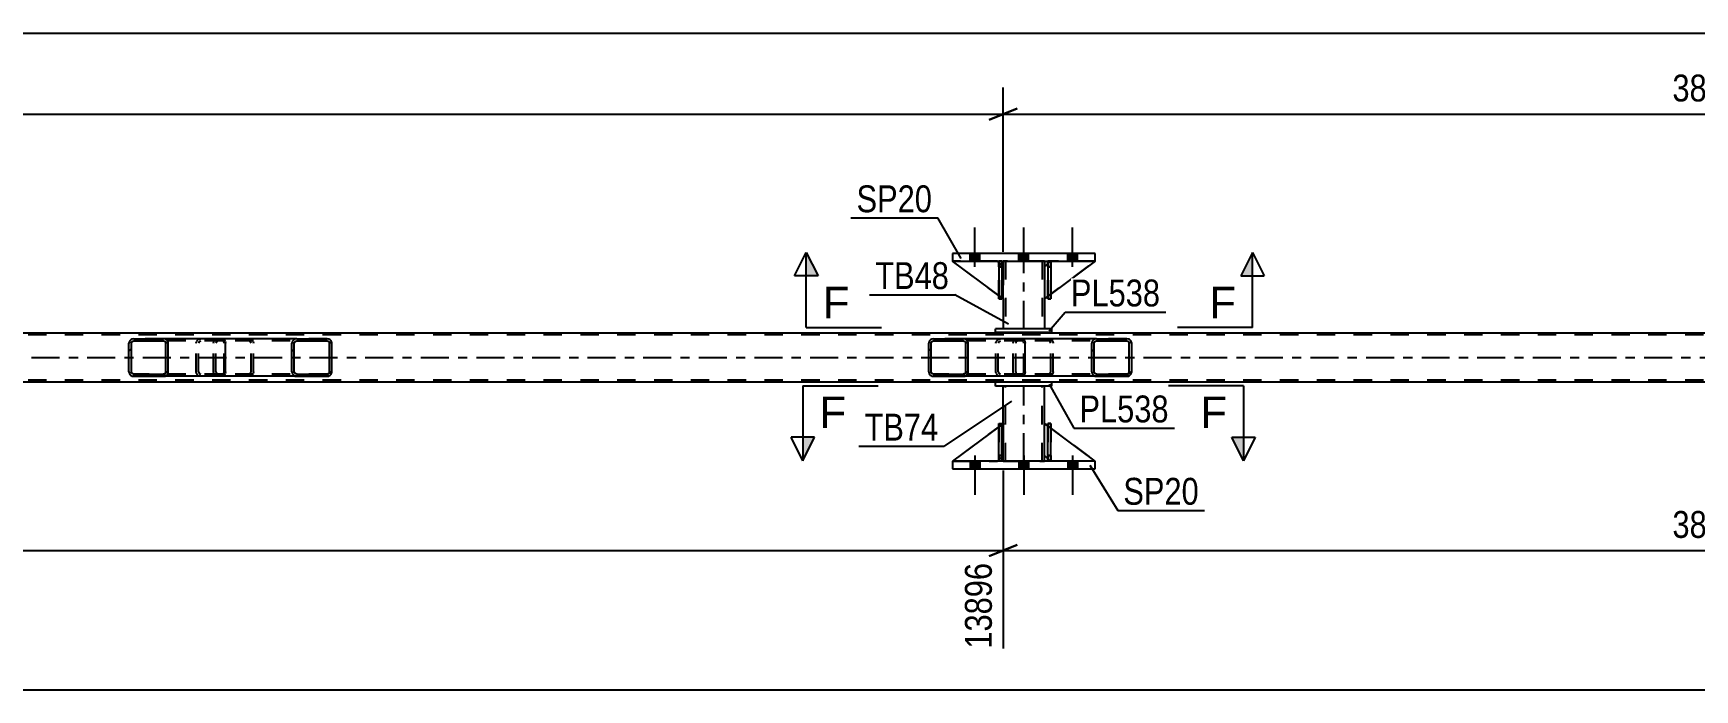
# Model space of a CAD drawing. Header units: millimetres. Extents: x -116 to 725, y -402 to 192.
# Drawn here: x 365.9 to 542.7, y -245.6 to -175.7 of the extents above; entities that cross this region are included whole.
import ezdxf

# ---------------------------------------------------------------- set-up
doc = ezdxf.new("R2010")
doc.units = ezdxf.units.MM
doc.linetypes.add('DXK_LINE_DOT2', pattern=[3.9198, 1.9599, -1.9599])
doc.linetypes.add('DXK_LINE_DOT3', pattern=[5.9187, 2.979, -0.9799, 0.9799, -0.9799])
doc.styles.add('Arial', font='ARIAL.TTF', dxfattribs={"height": 0.2})
doc.styles.add('Arial Narrow', font='ARIALN.TTF', dxfattribs={"height": 0.2})

# ---------------------------------------------------------------- blocks, each defined once
blk = doc.blocks.new('Part-203720616-3958 - 3880')
at = {"linetype": 'Continuous'}
h = blk.add_hatch(dxfattribs=at)
h.set_pattern_fill('', scale=0.7, style=0, pattern_type=0)
h.set_pattern_definition([(45, (482.7502, -208.489), (-1.57154, 1.57154), [])])
h.paths.add_polyline_path([(482.79, -208.67), (482.75, -208.49), (482.64, -208.33), (482.47, -208.23), (482.28, -208.19), (479.04, -208.19), (478.85, -208.23), (478.68, -208.33), (478.57, -208.49), (478.53, -208.67), (478.53, -211.71), (478.57, -211.9), (478.68, -212.05), (478.85, -212.16), (479.04, -212.19), (482.28, -212.19), (482.47, -212.16), (482.64, -212.05), (482.75, -211.9), (482.79, -211.71)])
h.paths.add_polyline_path([(482.51, -211.8), (482.46, -211.88), (482.38, -211.93), (482.28, -211.95), (479.04, -211.95), (478.95, -211.93), (478.86, -211.88), (478.81, -211.8), (478.79, -211.71), (478.79, -208.67), (478.81, -208.58), (478.86, -208.5), (478.95, -208.45), (479.04, -208.43), (482.28, -208.43), (482.38, -208.45), (482.46, -208.5), (482.51, -208.58), (482.53, -208.67), (482.53, -211.71)])
at = {"color": 7, "linetype": 'DXK_LINE_DOT2'}
for p, q in [((470.18, -208.67), (470.22, -208.49)), ((470.18, -211.71), (470.18, -208.67)), ((470.46, -208.58), (470.44, -208.67)), ((470.44, -211.71), (470.44, -208.67)), ((470.51, -208.5), (470.46, -208.58)), ((470.5, -208.23), (470.69, -208.19)), ((470.6, -208.45), (470.51, -208.5)), ((470.69, -208.43), (470.6, -208.45)), ((471.18, -208.19), (470.69, -208.19)), ((482.28, -208.43), (470.69, -208.43)), ((473.93, -208.19), (474.12, -208.23)), ((474.03, -208.45), (473.93, -208.43)), ((474.11, -208.5), (474.03, -208.45)), ((474.16, -208.58), (474.11, -208.5)), ((474.18, -208.67), (474.16, -208.58)), ((474.18, -211.71), (474.18, -208.67)), ((474.4, -208.49), (474.44, -208.67)), ((474.44, -211.71), (474.44, -208.67)), ((482.28, -208.19), (479.04, -208.19)), ((470.22, -211.9), (470.18, -211.71)), ((470.44, -211.71), (470.46, -211.8)), ((470.46, -211.8), (470.51, -211.88)), ((470.69, -212.19), (470.5, -212.16)), ((470.51, -211.88), (470.6, -211.93)), ((470.6, -211.93), (470.69, -211.95)), ((482.28, -211.95), (470.69, -211.95)), ((471.18, -212.19), (470.69, -212.19)), ((473.93, -211.95), (474.03, -211.93)), ((474.12, -212.16), (473.93, -212.19)), ((474.03, -211.93), (474.11, -211.88)), ((474.11, -211.88), (474.16, -211.8)), ((474.16, -211.8), (474.18, -211.71)), ((474.44, -211.71), (474.4, -211.9)), ((482.28, -212.19), (479.04, -212.19))]:
    blk.add_line(p, q, dxfattribs=at)
at = {"color": 2, "linetype": 'Continuous'}
for p, q in [((479.04, -208.19), (471.18, -208.19)), ((478.57, -208.49), (478.53, -208.67)), ((478.53, -211.71), (478.53, -208.67)), ((478.79, -208.67), (478.81, -208.58)), ((478.79, -211.71), (478.79, -208.67)), ((478.81, -208.58), (478.86, -208.5)), ((479.04, -208.19), (478.85, -208.23)), ((478.86, -208.5), (478.95, -208.45)), ((478.95, -208.45), (479.04, -208.43)), ((479.04, -208.19), (482.28, -208.19)), ((479.04, -208.43), (482.28, -208.43)), ((482.47, -208.23), (482.28, -208.19)), ((482.28, -208.43), (482.38, -208.45)), ((482.38, -208.45), (482.46, -208.5)), ((482.46, -208.5), (482.51, -208.58)), ((482.51, -208.58), (482.53, -208.67)), ((482.53, -211.71), (482.53, -208.67)), ((482.79, -208.67), (482.75, -208.49)), ((482.79, -211.71), (482.79, -208.67)), ((479.04, -212.19), (471.18, -212.19)), ((478.53, -211.71), (478.57, -211.9)), ((478.81, -211.8), (478.79, -211.71)), ((478.86, -211.88), (478.81, -211.8)), ((478.85, -212.16), (479.04, -212.19)), ((478.95, -211.93), (478.86, -211.88)), ((479.04, -211.95), (478.95, -211.93)), ((479.04, -211.95), (482.28, -211.95)), ((479.04, -212.19), (482.28, -212.19)), ((482.38, -211.93), (482.28, -211.95)), ((482.28, -212.19), (482.47, -212.16)), ((482.46, -211.88), (482.38, -211.93)), ((482.51, -211.8), (482.46, -211.88)), ((482.53, -211.71), (482.51, -211.8)), ((482.75, -211.9), (482.79, -211.71))]:
    blk.add_line(p, q, dxfattribs=at)
at = {"color": 7, "linetype": 'DXK_LINE_DOT2'}
for centre, start, end in [((470.67, -208.69), 110.7583, 155.68), ((473.95, -208.69), 24.32, 69.2417), ((470.67, -211.69), 204.32, 249.2417), ((473.95, -211.69), 290.7583, 335.68)]:
    blk.add_arc(centre, 0.496, start, end, dxfattribs=at)
at = {"color": 2, "linetype": 'Continuous'}
for centre, start, end in [((479.02, -208.69), 110.7583, 155.68), ((482.3, -208.69), 24.32, 69.2417), ((479.02, -211.69), 204.32, 249.2417), ((482.3, -211.69), 290.7583, 335.68)]:
    blk.add_arc(centre, 0.496, start, end, dxfattribs=at)
blk = doc.blocks.new('Part-203720616-3986 - 3880')
at = {"linetype": 'Continuous'}
h = blk.add_hatch(dxfattribs=at)
h.set_pattern_fill('', scale=0.7, style=0, pattern_type=0)
h.set_pattern_definition([(45, (397.616, -208.489), (-1.57154, 1.57154), [])])
h.paths.add_polyline_path([(397.65, -208.67), (397.62, -208.49), (397.51, -208.33), (397.34, -208.23), (397.14, -208.19), (393.91, -208.19), (393.71, -208.23), (393.55, -208.33), (393.44, -208.49), (393.4, -208.67), (393.4, -211.71), (393.44, -211.9), (393.55, -212.05), (393.71, -212.16), (393.91, -212.19), (397.14, -212.19), (397.34, -212.16), (397.51, -212.05), (397.62, -211.9), (397.65, -211.71)])
h.paths.add_polyline_path([(397.38, -211.8), (397.32, -211.88), (397.24, -211.93), (397.14, -211.95), (393.91, -211.95), (393.81, -211.93), (393.73, -211.88), (393.67, -211.8), (393.65, -211.71), (393.65, -208.67), (393.67, -208.58), (393.73, -208.5), (393.81, -208.45), (393.91, -208.43), (397.14, -208.43), (397.24, -208.45), (397.32, -208.5), (397.38, -208.58), (397.4, -208.67), (397.4, -211.71)])
at = {"color": 7, "linetype": 'DXK_LINE_DOT2'}
for p, q in [((385.05, -208.67), (385.09, -208.49)), ((385.05, -211.71), (385.05, -208.67)), ((385.32, -208.58), (385.3, -208.67)), ((385.3, -211.71), (385.3, -208.67)), ((385.38, -208.5), (385.32, -208.58)), ((385.36, -208.23), (385.56, -208.19)), ((385.46, -208.45), (385.38, -208.5)), ((385.56, -208.43), (385.46, -208.45)), ((386.04, -208.19), (385.56, -208.19)), ((397.14, -208.43), (385.56, -208.43)), ((388.79, -208.19), (388.99, -208.23)), ((388.89, -208.45), (388.79, -208.43)), ((388.98, -208.5), (388.89, -208.45)), ((389.03, -208.58), (388.98, -208.5)), ((389.05, -208.67), (389.03, -208.58)), ((389.05, -211.71), (389.05, -208.67)), ((389.27, -208.49), (389.31, -208.67)), ((389.31, -211.71), (389.31, -208.67)), ((397.14, -208.19), (393.91, -208.19)), ((385.09, -211.9), (385.05, -211.71)), ((385.3, -211.71), (385.32, -211.8)), ((385.32, -211.8), (385.38, -211.88)), ((385.56, -212.19), (385.36, -212.16)), ((385.38, -211.88), (385.46, -211.93)), ((385.46, -211.93), (385.56, -211.95)), ((397.14, -211.95), (385.56, -211.95)), ((386.04, -212.19), (385.56, -212.19)), ((388.79, -211.95), (388.89, -211.93)), ((388.99, -212.16), (388.79, -212.19)), ((388.89, -211.93), (388.98, -211.88)), ((388.98, -211.88), (389.03, -211.8)), ((389.03, -211.8), (389.05, -211.71)), ((389.31, -211.71), (389.27, -211.9)), ((397.14, -212.19), (393.91, -212.19))]:
    blk.add_line(p, q, dxfattribs=at)
at = {"color": 2, "linetype": 'Continuous'}
for p, q in [((393.91, -208.19), (386.04, -208.19)), ((393.44, -208.49), (393.4, -208.67)), ((393.4, -211.71), (393.4, -208.67)), ((393.65, -208.67), (393.67, -208.58)), ((393.65, -211.71), (393.65, -208.67)), ((393.67, -208.58), (393.73, -208.5)), ((393.91, -208.19), (393.71, -208.23)), ((393.73, -208.5), (393.81, -208.45)), ((393.81, -208.45), (393.91, -208.43)), ((393.91, -208.19), (397.14, -208.19)), ((393.91, -208.43), (397.14, -208.43)), ((397.34, -208.23), (397.14, -208.19)), ((397.14, -208.43), (397.24, -208.45)), ((397.24, -208.45), (397.32, -208.5)), ((397.32, -208.5), (397.38, -208.58)), ((397.38, -208.58), (397.4, -208.67)), ((397.4, -211.71), (397.4, -208.67)), ((397.65, -208.67), (397.62, -208.49)), ((397.65, -211.71), (397.65, -208.67)), ((393.91, -212.19), (386.04, -212.19)), ((393.4, -211.71), (393.44, -211.9)), ((393.67, -211.8), (393.65, -211.71)), ((393.73, -211.88), (393.67, -211.8)), ((393.71, -212.16), (393.91, -212.19)), ((393.81, -211.93), (393.73, -211.88)), ((393.91, -211.95), (393.81, -211.93)), ((393.91, -211.95), (397.14, -211.95)), ((393.91, -212.19), (397.14, -212.19)), ((397.24, -211.93), (397.14, -211.95)), ((397.14, -212.19), (397.34, -212.16)), ((397.32, -211.88), (397.24, -211.93)), ((397.38, -211.8), (397.32, -211.88)), ((397.4, -211.71), (397.38, -211.8)), ((397.62, -211.9), (397.65, -211.71))]:
    blk.add_line(p, q, dxfattribs=at)
at = {"color": 7, "linetype": 'DXK_LINE_DOT2'}
for centre, start, end in [((385.54, -208.69), 110.7583, 155.68), ((388.81, -208.69), 24.32, 69.2417), ((385.54, -211.69), 204.32, 249.2417), ((388.81, -211.69), 290.7583, 335.68)]:
    blk.add_arc(centre, 0.496, start, end, dxfattribs=at)
at = {"color": 2, "linetype": 'Continuous'}
for centre, start, end in [((393.89, -208.69), 110.7583, 155.68), ((397.16, -208.69), 24.32, 69.2417), ((393.89, -211.69), 204.32, 249.2417), ((397.16, -211.69), 290.7583, 335.68)]:
    blk.add_arc(centre, 0.496, start, end, dxfattribs=at)
blk = doc.blocks.new('Part-203720616-3987 - 3880')
at = {"linetype": 'Continuous'}
h = blk.add_hatch(dxfattribs=at)
h.set_pattern_fill('', scale=0.7, style=0, pattern_type=0)
h.set_pattern_definition([(45, (465.3395, -208.489), (-1.57154, 1.57154), [])])
h.paths.add_polyline_path([(465.38, -208.67), (465.34, -208.49), (465.23, -208.33), (465.07, -208.23), (464.87, -208.19), (461.69, -208.19), (461.5, -208.23), (461.34, -208.33), (461.23, -208.49), (461.19, -208.67), (461.19, -211.71), (461.23, -211.9), (461.34, -212.05), (461.5, -212.16), (461.69, -212.19), (464.87, -212.19), (465.07, -212.16), (465.23, -212.05), (465.34, -211.9), (465.38, -211.71)])
h.paths.add_polyline_path([(465.11, -211.8), (465.05, -211.88), (464.97, -211.93), (464.87, -211.95), (461.69, -211.95), (461.59, -211.93), (461.51, -211.88), (461.46, -211.8), (461.44, -211.71), (461.44, -208.67), (461.46, -208.58), (461.51, -208.5), (461.59, -208.45), (461.69, -208.43), (464.87, -208.43), (464.97, -208.45), (465.05, -208.5), (465.11, -208.58), (465.13, -208.67), (465.13, -211.71)])
at = {"color": 2, "linetype": 'Continuous'}
for p, q in [((461.23, -208.49), (461.19, -208.67)), ((461.19, -211.71), (461.19, -208.67)), ((461.44, -208.67), (461.46, -208.58)), ((461.44, -211.71), (461.44, -208.67)), ((461.46, -208.58), (461.51, -208.5)), ((461.69, -208.19), (461.5, -208.23)), ((461.51, -208.5), (461.59, -208.45)), ((461.59, -208.45), (461.69, -208.43)), ((461.69, -208.19), (464.87, -208.19)), ((461.69, -208.43), (464.87, -208.43)), ((471.18, -208.19), (464.87, -208.19)), ((465.07, -208.23), (464.87, -208.19)), ((464.87, -208.43), (464.97, -208.45)), ((464.97, -208.45), (465.05, -208.5)), ((465.05, -208.5), (465.11, -208.58)), ((465.11, -208.58), (465.13, -208.67)), ((465.13, -211.71), (465.13, -208.67)), ((465.38, -208.67), (465.34, -208.49)), ((465.38, -211.71), (465.38, -208.67)), ((471.18, -208.19), (471.28, -208.23)), ((471.28, -208.23), (471.37, -208.33)), ((471.37, -208.33), (471.43, -208.49)), ((471.43, -208.49), (471.45, -208.67)), ((471.45, -211.71), (471.45, -208.67)), ((461.19, -211.71), (461.23, -211.9)), ((461.46, -211.8), (461.44, -211.71)), ((461.51, -211.88), (461.46, -211.8)), ((461.5, -212.16), (461.69, -212.19)), ((461.59, -211.93), (461.51, -211.88)), ((461.69, -211.95), (461.59, -211.93)), ((461.69, -211.95), (464.87, -211.95)), ((461.69, -212.19), (464.87, -212.19)), ((464.97, -211.93), (464.87, -211.95)), ((464.87, -212.19), (465.07, -212.16)), ((471.18, -212.19), (464.87, -212.19)), ((465.05, -211.88), (464.97, -211.93)), ((465.11, -211.8), (465.05, -211.88)), ((465.13, -211.71), (465.11, -211.8)), ((465.34, -211.9), (465.38, -211.71)), ((471.28, -212.16), (471.18, -212.19)), ((471.37, -212.05), (471.28, -212.16)), ((471.43, -211.9), (471.37, -212.05)), ((471.45, -211.71), (471.43, -211.9))]:
    blk.add_line(p, q, dxfattribs=at)
at = {"color": 7, "linetype": 'DXK_LINE_DOT2'}
for p, q in [((464.87, -208.19), (461.69, -208.19)), ((471.18, -208.43), (461.69, -208.43)), ((468.34, -208.67), (468.38, -208.49)), ((468.34, -211.71), (468.34, -208.67)), ((468.61, -208.58), (468.59, -208.67)), ((468.59, -211.71), (468.59, -208.67)), ((468.66, -208.5), (468.61, -208.58)), ((468.65, -208.23), (468.84, -208.19)), ((468.66, -208.5), (468.69, -208.49)), ((468.69, -208.49), (468.74, -208.45)), ((468.74, -208.45), (468.84, -208.43)), ((470.18, -208.43), (470.18, -208.19)), ((471.23, -208.45), (471.18, -208.43)), ((471.27, -208.5), (471.23, -208.45)), ((471.3, -208.58), (471.27, -208.5)), ((471.31, -208.67), (471.3, -208.58)), ((471.31, -211.71), (471.31, -208.67)), ((471.18, -211.95), (461.69, -211.95)), ((464.87, -212.19), (461.69, -212.19)), ((468.38, -211.9), (468.34, -211.71)), ((468.59, -211.71), (468.61, -211.8)), ((468.61, -211.8), (468.66, -211.88)), ((468.84, -212.19), (468.65, -212.16)), ((468.66, -211.88), (468.69, -211.9)), ((468.69, -211.9), (468.74, -211.93)), ((468.74, -211.93), (468.84, -211.95)), ((470.18, -212.19), (470.18, -211.95)), ((471.18, -211.95), (471.23, -211.93)), ((471.23, -211.93), (471.27, -211.88)), ((471.27, -211.88), (471.3, -211.8)), ((471.3, -211.8), (471.31, -211.71))]:
    blk.add_line(p, q, dxfattribs=at)
at = {"color": 2, "linetype": 'Continuous'}
for centre, start, end in [((461.68, -208.69), 111.1941, 156.1506), ((464.89, -208.69), 23.8494, 68.8059), ((461.68, -211.7), 203.8494, 248.8059), ((464.89, -211.7), 291.1941, 336.1506)]:
    blk.add_arc(centre, 0.492, start, end, dxfattribs=at)
at = {"color": 7, "linetype": 'DXK_LINE_DOT2'}
for centre, start, end in [((468.83, -208.69), 111.1941, 156.1506), ((468.83, -211.7), 203.8494, 248.8059)]:
    blk.add_arc(centre, 0.492, start, end, dxfattribs=at)
blk = doc.blocks.new('Part-203720616-4030 - 3880')
at = {"color": 2, "linetype": 'Continuous'}
for p, q in [((474.3, -212.83), (468.3, -212.83)), ((468.3, -213.23), (468.3, -212.83)), ((474.3, -213.23), (468.3, -213.23)), ((474.3, -213.23), (474.3, -212.83))]:
    blk.add_line(p, q, dxfattribs=at)
blk = doc.blocks.new('Part-203720616-4035 - 3880')
at = {"color": 2, "linetype": 'Continuous'}
for p, q in [((474.3, -207.13), (468.3, -207.13)), ((468.3, -207.53), (468.3, -207.13)), ((474.3, -207.53), (468.3, -207.53)), ((474.3, -207.53), (474.3, -207.13))]:
    blk.add_line(p, q, dxfattribs=at)
blk = doc.blocks.new('Part-203720616-4040 - 3880')
at = {"color": 2, "linetype": 'Continuous'}
for p, q in [((469.1, -199.93), (469.1, -200.53)), ((473.5, -199.93), (473.5, -200.53)), ((469.1, -203.93), (469.1, -207.13)), ((473.5, -203.93), (473.5, -207.13))]:
    blk.add_line(p, q, dxfattribs=at)
at = {"color": 7, "linetype": 'DXK_LINE_DOT2'}
for p, q in [((473.5, -199.93), (469.1, -199.93)), ((469.1, -200.53), (469.1, -203.93)), ((469.34, -199.93), (469.34, -207.13)), ((473.26, -199.93), (473.26, -207.13)), ((473.5, -200.53), (473.5, -203.93)), ((473.5, -207.13), (469.1, -207.13))]:
    blk.add_line(p, q, dxfattribs=at)
at = {"color": 7, "linetype": 'DXK_LINE_DOT3'}
blk.add_line((471.3, -207.13), (471.3, -199.93), dxfattribs=at)
blk = doc.blocks.new('Part-203720616-4060 - 3880')
at = {"color": 7, "linetype": 'DXK_LINE_DOT2'}
for p, q in [((469.1, -203.93), (463.7, -199.93)), ((463.7, -199.93), (468.5, -199.93)), ((468.5, -199.93), (469.1, -200.53)), ((469.1, -200.53), (468.5, -199.93)), ((469.1, -200.53), (469.1, -203.93)), ((469.1, -200.53), (469.1, -200.53)), ((469.1, -200.53), (469.1, -203.93))]:
    blk.add_line(p, q, dxfattribs=at)
blk = doc.blocks.new('Part-203720616-4061 - 3880')
at = {"color": 2, "linetype": 'Continuous'}
for p, q in [((474.17, -199.93), (473.85, -199.93)), ((473.85, -199.93), (473.85, -203.93)), ((474.17, -199.93), (474.17, -199.93)), ((474.17, -199.93), (474.17, -203.93)), ((474.17, -203.93), (473.85, -203.93))]:
    blk.add_line(p, q, dxfattribs=at)
at = {"color": 7, "linetype": 'DXK_LINE_DOT2'}
for p, q in [((473.85, -200.53), (473.85, -199.93)), ((474.17, -200.53), (473.85, -200.53)), ((473.85, -200.53), (473.85, -203.93)), ((474.17, -200.53), (474.17, -199.93)), ((474.17, -199.93), (474.17, -199.93)), ((474.17, -203.93), (474.17, -200.53))]:
    blk.add_line(p, q, dxfattribs=at)
blk = doc.blocks.new('Part-203720616-4062 - 3880')
at = {"color": 2, "linetype": 'Continuous'}
for p, q in [((468.97, -199.93), (468.65, -199.93)), ((468.65, -199.93), (468.65, -203.93)), ((468.97, -199.93), (468.97, -199.93)), ((468.97, -199.93), (468.97, -203.93)), ((468.97, -203.93), (468.65, -203.93))]:
    blk.add_line(p, q, dxfattribs=at)
at = {"color": 7, "linetype": 'DXK_LINE_DOT2'}
for p, q in [((468.65, -200.53), (468.65, -199.93)), ((468.97, -200.53), (468.65, -200.53)), ((468.65, -200.53), (468.65, -203.93)), ((468.97, -200.53), (468.97, -199.93)), ((468.97, -199.93), (468.97, -199.93)), ((468.97, -203.93), (468.97, -200.53))]:
    blk.add_line(p, q, dxfattribs=at)
blk = doc.blocks.new('Part-203720616-4063 - 3880')
at = {"color": 7, "linetype": 'DXK_LINE_DOT2'}
for p, q in [((473.85, -200.53), (473.85, -199.93)), ((473.85, -199.93), (473.85, -199.93)), ((473.85, -199.93), (473.85, -203.93)), ((474.17, -199.93), (473.85, -199.93)), ((473.85, -203.93), (473.85, -200.53)), ((473.85, -200.53), (474.17, -200.53)), ((474.17, -200.53), (474.17, -199.93)), ((474.17, -203.93), (474.17, -199.93)), ((474.17, -200.53), (474.17, -203.93)), ((473.85, -203.93), (474.17, -203.93))]:
    blk.add_line(p, q, dxfattribs=at)
blk = doc.blocks.new('Part-203720616-4064 - 3880')
at = {"color": 7, "linetype": 'DXK_LINE_DOT2'}
for p, q in [((468.65, -200.53), (468.65, -199.93)), ((468.65, -199.93), (468.65, -199.93)), ((468.65, -199.93), (468.65, -203.93)), ((468.97, -199.93), (468.65, -199.93)), ((468.65, -203.93), (468.65, -200.53)), ((468.65, -200.53), (468.97, -200.53)), ((468.97, -200.53), (468.97, -199.93)), ((468.97, -203.93), (468.97, -199.93)), ((468.97, -200.53), (468.97, -203.93)), ((468.65, -203.93), (468.97, -203.93))]:
    blk.add_line(p, q, dxfattribs=at)
blk = doc.blocks.new('Part-203720616-4069 - 3880')
at = {"color": 2, "linetype": 'Continuous'}
for p, q in [((469.1, -217.23), (469.1, -213.23)), ((473.5, -217.23), (473.5, -213.23)), ((469.1, -221.23), (469.1, -220.63)), ((473.5, -221.23), (473.5, -220.63))]:
    blk.add_line(p, q, dxfattribs=at)
at = {"color": 7, "linetype": 'DXK_LINE_DOT2'}
for p, q in [((473.5, -213.23), (469.1, -213.23)), ((469.34, -221.23), (469.34, -213.23)), ((473.26, -221.23), (473.26, -213.23)), ((469.1, -220.63), (469.1, -217.23)), ((473.5, -220.63), (473.5, -217.23)), ((469.1, -221.23), (473.5, -221.23))]:
    blk.add_line(p, q, dxfattribs=at)
at = {"color": 7, "linetype": 'DXK_LINE_DOT3'}
blk.add_line((471.3, -221.23), (471.3, -213.23), dxfattribs=at)
blk = doc.blocks.new('Part-203720616-4074 - 3880')
at = {"color": 2, "linetype": 'Continuous'}
for p, q in [((463.7, -221.23), (463.7, -222.03)), ((478.9, -221.23), (463.7, -221.23)), ((463.7, -222.03), (478.9, -222.03)), ((478.9, -222.03), (478.9, -221.23))]:
    blk.add_line(p, q, dxfattribs=at)
blk = doc.blocks.new('Part-203720616-4077 - 3880')
at = {"color": 2, "linetype": 'Continuous'}
for p, q in [((473.5, -220.63), (473.5, -217.23)), ((473.85, -217.49), (473.5, -217.23)), ((478.9, -221.23), (474.17, -217.73)), ((473.85, -220.99), (473.5, -220.63))]:
    blk.add_line(p, q, dxfattribs=at)
at = {"color": 7, "linetype": 'DXK_LINE_DOT2'}
for p, q in [((474.17, -217.73), (473.85, -217.49)), ((474.1, -221.23), (473.85, -220.99)), ((478.9, -221.23), (474.1, -221.23)), ((478.9, -221.23), (478.9, -221.23)), ((478.9, -221.23), (478.9, -221.23))]:
    blk.add_line(p, q, dxfattribs=at)
blk = doc.blocks.new('Part-203720616-4080 - 3880')
at = {"color": 7, "linetype": 'DXK_LINE_DOT2'}
for p, q in [((473.5, -220.63), (473.5, -217.23)), ((473.5, -217.23), (478.9, -221.23)), ((474.1, -221.23), (473.5, -220.63)), ((478.9, -221.23), (474.1, -221.23))]:
    blk.add_line(p, q, dxfattribs=at)
blk = doc.blocks.new('Part-203720616-4083 - 3880')
at = {"color": 7, "linetype": 'DXK_LINE_DOT2'}
for p, q in [((468.97, -217.33), (468.65, -217.56)), ((469.1, -220.63), (469.1, -217.23)), ((469.1, -220.63), (468.5, -221.23)), ((468.97, -220.76), (468.65, -221.08)), ((463.7, -221.23), (468.5, -221.23))]:
    blk.add_line(p, q, dxfattribs=at)
at = {"color": 2, "linetype": 'Continuous'}
for p, q in [((469.1, -217.23), (468.97, -217.33)), ((469.1, -220.63), (469.1, -217.23)), ((468.65, -217.56), (463.7, -221.23)), ((468.65, -221.08), (468.5, -221.23)), ((469.1, -220.63), (468.97, -220.76)), ((469.1, -220.63), (469.1, -220.63))]:
    blk.add_line(p, q, dxfattribs=at)
blk = doc.blocks.new('Part-203720616-4086 - 3880')
at = {"color": 7, "linetype": 'DXK_LINE_DOT2'}
for p, q in [((469.1, -217.23), (463.7, -221.23)), ((469.1, -220.63), (469.1, -217.23)), ((469.1, -217.23), (469.1, -220.63)), ((468.5, -221.23), (469.1, -220.63)), ((469.1, -220.63), (468.5, -221.23)), ((469.1, -220.63), (469.1, -220.63)), ((463.7, -221.23), (468.5, -221.23))]:
    blk.add_line(p, q, dxfattribs=at)
blk = doc.blocks.new('Part-203720616-4087 - 3880')
at = {"color": 2, "linetype": 'Continuous'}
for p, q in [((473.85, -221.23), (473.85, -217.23)), ((473.85, -217.23), (474.17, -217.23)), ((474.17, -221.23), (474.17, -217.23)), ((473.85, -221.23), (473.85, -221.23)), ((474.17, -221.23), (473.85, -221.23))]:
    blk.add_line(p, q, dxfattribs=at)
at = {"color": 7, "linetype": 'DXK_LINE_DOT2'}
for p, q in [((473.85, -217.23), (473.85, -220.63)), ((474.17, -220.63), (474.17, -217.23)), ((473.85, -220.63), (473.85, -221.23)), ((473.85, -220.63), (474.17, -220.63)), ((474.17, -221.23), (474.17, -220.63)), ((474.17, -221.23), (474.17, -221.23))]:
    blk.add_line(p, q, dxfattribs=at)
blk = doc.blocks.new('Bolt-203720616-4088 - 3880')
at = {"linetype": 'Continuous'}
for points in [[(465.58, -199.93), (466.62, -199.93), (466.62, -199.13), (465.58, -199.13)], [(465.58, -199.93), (466.62, -199.93), (466.62, -199.13), (465.58, -199.13)], [(465.58, -199.93), (466.62, -199.93), (466.62, -199.13), (465.58, -199.13)], [(470.78, -199.93), (471.82, -199.93), (471.82, -199.13), (470.78, -199.13)], [(470.78, -199.93), (471.82, -199.93), (471.82, -199.13), (470.78, -199.13)], [(475.98, -199.93), (477.02, -199.93), (477.02, -199.13), (475.98, -199.13)], [(475.98, -199.93), (477.02, -199.93), (477.02, -199.13), (475.98, -199.13)], [(475.98, -199.93), (477.02, -199.93), (477.02, -199.13), (475.98, -199.13)]]:
    blk.add_hatch(color=1, dxfattribs=at).paths.add_polyline_path(points)
at = {"color": 1, "linetype": 'Continuous'}
for p, q in [((466.1, -200.53), (466.1, -196.33)), ((466.1, -200.53), (466.1, -196.33)), ((466.1, -200.53), (466.1, -196.33)), ((471.3, -200.53), (471.3, -196.33)), ((471.3, -200.53), (471.3, -196.33)), ((476.5, -200.53), (476.5, -196.33)), ((476.5, -200.53), (476.5, -196.33)), ((476.5, -200.53), (476.5, -196.33)), ((465.58, -199.93), (465.58, -199.13)), ((465.58, -199.93), (465.58, -199.13)), ((465.58, -199.93), (465.58, -199.13)), ((466.62, -199.93), (466.62, -199.13)), ((466.62, -199.93), (466.62, -199.13)), ((466.62, -199.93), (466.62, -199.13)), ((470.78, -199.93), (470.78, -199.13)), ((470.78, -199.93), (470.78, -199.13)), ((471.82, -199.93), (471.82, -199.13)), ((471.82, -199.93), (471.82, -199.13)), ((475.98, -199.93), (475.98, -199.13)), ((475.98, -199.93), (475.98, -199.13)), ((475.98, -199.93), (475.98, -199.13)), ((477.02, -199.93), (477.02, -199.13)), ((477.02, -199.93), (477.02, -199.13)), ((477.02, -199.93), (477.02, -199.13))]:
    blk.add_line(p, q, dxfattribs=at)
blk = doc.blocks.new('Bolt-203720616-4089 - 3880')
at = {"linetype": 'Continuous'}
for points in [[(466.62, -221.23), (465.58, -221.23), (465.58, -222.03), (466.62, -222.03)], [(466.62, -221.23), (465.58, -221.23), (465.58, -222.03), (466.62, -222.03)], [(466.62, -221.23), (465.58, -221.23), (465.58, -222.03), (466.62, -222.03)], [(471.82, -221.23), (470.78, -221.23), (470.78, -222.03), (471.82, -222.03)], [(471.82, -221.23), (470.78, -221.23), (470.78, -222.03), (471.82, -222.03)], [(477.02, -221.23), (475.98, -221.23), (475.98, -222.03), (477.02, -222.03)], [(477.02, -221.23), (475.98, -221.23), (475.98, -222.03), (477.02, -222.03)], [(477.02, -221.23), (475.98, -221.23), (475.98, -222.03), (477.02, -222.03)]]:
    blk.add_hatch(color=1, dxfattribs=at).paths.add_polyline_path(points)
at = {"color": 1, "linetype": 'Continuous'}
for p, q in [((466.1, -220.63), (466.1, -224.83)), ((466.1, -220.63), (466.1, -224.83)), ((466.1, -220.63), (466.1, -224.83)), ((471.3, -220.63), (471.3, -224.83)), ((471.3, -220.63), (471.3, -224.83)), ((476.5, -220.63), (476.5, -224.83)), ((476.5, -220.63), (476.5, -224.83)), ((476.5, -220.63), (476.5, -224.83)), ((465.58, -221.23), (465.58, -222.03)), ((465.58, -221.23), (465.58, -222.03)), ((465.58, -221.23), (465.58, -222.03)), ((466.62, -221.23), (466.62, -222.03)), ((466.62, -221.23), (466.62, -222.03)), ((466.62, -221.23), (466.62, -222.03)), ((470.78, -221.23), (470.78, -222.03)), ((470.78, -221.23), (470.78, -222.03)), ((471.82, -221.23), (471.82, -222.03)), ((471.82, -221.23), (471.82, -222.03)), ((475.98, -221.23), (475.98, -222.03)), ((475.98, -221.23), (475.98, -222.03)), ((475.98, -221.23), (475.98, -222.03)), ((477.02, -221.23), (477.02, -222.03)), ((477.02, -221.23), (477.02, -222.03)), ((477.02, -221.23), (477.02, -222.03))]:
    blk.add_line(p, q, dxfattribs=at)
blk = doc.blocks.new('Part-203720616-4100 - 3880')
at = {"color": 2, "linetype": 'Continuous'}
for p, q in [((468.65, -221.23), (468.65, -217.23)), ((468.65, -217.23), (468.97, -217.23)), ((468.97, -221.23), (468.97, -217.23)), ((468.65, -221.23), (468.65, -221.23)), ((468.97, -221.23), (468.65, -221.23))]:
    blk.add_line(p, q, dxfattribs=at)
at = {"color": 7, "linetype": 'DXK_LINE_DOT2'}
for p, q in [((468.65, -217.23), (468.65, -220.63)), ((468.97, -220.63), (468.97, -217.23)), ((468.65, -220.63), (468.65, -221.23)), ((468.65, -220.63), (468.97, -220.63)), ((468.97, -221.23), (468.97, -220.63)), ((468.97, -221.23), (468.97, -221.23))]:
    blk.add_line(p, q, dxfattribs=at)
blk = doc.blocks.new('Part-203720616-4101 - 3880')
at = {"color": 7, "linetype": 'DXK_LINE_DOT2'}
for p, q in [((474.17, -217.23), (473.85, -217.23)), ((473.85, -220.63), (473.85, -217.23)), ((473.85, -217.23), (473.85, -221.23)), ((474.17, -217.23), (474.17, -220.63)), ((474.17, -221.23), (474.17, -217.23)), ((474.17, -220.63), (473.85, -220.63)), ((473.85, -221.23), (473.85, -220.63)), ((474.17, -220.63), (474.17, -221.23)), ((474.17, -221.23), (473.85, -221.23)), ((474.17, -221.23), (474.17, -221.23))]:
    blk.add_line(p, q, dxfattribs=at)
blk = doc.blocks.new('Part-203720616-4102 - 3880')
at = {"color": 7, "linetype": 'DXK_LINE_DOT2'}
for p, q in [((468.65, -217.23), (468.97, -217.23)), ((468.65, -220.63), (468.65, -217.23)), ((468.65, -217.23), (468.65, -221.23)), ((468.97, -217.23), (468.97, -220.63)), ((468.97, -221.23), (468.97, -217.33)), ((468.97, -220.63), (468.65, -220.63)), ((468.65, -221.23), (468.65, -220.63)), ((468.97, -220.63), (468.97, -221.23)), ((468.97, -221.23), (468.65, -221.23)), ((468.97, -221.23), (468.97, -221.23))]:
    blk.add_line(p, q, dxfattribs=at)
blk = doc.blocks.new('Part-203720616-4105 - 3880')
at = {"color": 2, "linetype": 'Continuous'}
for p, q in [((473.85, -200.18), (473.5, -200.53)), ((473.5, -200.53), (473.5, -203.93)), ((478.9, -199.93), (474.17, -203.43)), ((473.85, -203.67), (473.5, -203.93))]:
    blk.add_line(p, q, dxfattribs=at)
at = {"color": 7, "linetype": 'DXK_LINE_DOT2'}
for p, q in [((474.1, -199.93), (473.85, -200.18)), ((478.9, -199.93), (474.1, -199.93)), ((474.17, -203.43), (473.85, -203.67))]:
    blk.add_line(p, q, dxfattribs=at)
blk = doc.blocks.new('Part-203720616-4108 - 3880')
at = {"color": 7, "linetype": 'DXK_LINE_DOT2'}
for p, q in [((474.1, -199.93), (473.5, -200.53)), ((473.5, -203.93), (478.9, -199.93)), ((473.5, -200.53), (473.5, -203.93)), ((478.9, -199.93), (474.1, -199.93))]:
    blk.add_line(p, q, dxfattribs=at)
blk = doc.blocks.new('Part-203720616-4111 - 3880')
at = {"color": 2, "linetype": 'Continuous'}
for p, q in [((468.65, -203.6), (463.7, -199.93)), ((468.65, -200.09), (468.5, -199.93)), ((469.1, -200.53), (468.97, -200.41)), ((469.1, -200.53), (469.1, -200.53)), ((469.1, -203.93), (469.1, -200.53)), ((468.97, -203.84), (469.1, -203.93)), ((469.1, -203.93), (469.1, -203.93))]:
    blk.add_line(p, q, dxfattribs=at)
at = {"color": 7, "linetype": 'DXK_LINE_DOT2'}
for p, q in [((468.5, -199.93), (463.7, -199.93)), ((468.5, -199.93), (469.1, -200.53)), ((468.97, -200.41), (468.65, -200.09)), ((469.1, -200.53), (469.1, -203.93)), ((468.97, -203.84), (468.65, -203.6))]:
    blk.add_line(p, q, dxfattribs=at)
blk = doc.blocks.new('Part-203720616-4114 - 3880')
at = {"color": 2, "linetype": 'Continuous'}
for p, q in [((-48.62, -207.55), (610.29, -207.55)), ((468.3, -212.83), (218.89, -212.83)), ((610.29, -212.83), (474.3, -212.83))]:
    blk.add_line(p, q, dxfattribs=at)
at = {"color": 7, "linetype": 'DXK_LINE_DOT2'}
for p, q in [((610.29, -207.79), (-48.62, -207.79)), ((610.29, -212.59), (-48.62, -212.59)), ((474.3, -212.83), (468.3, -212.83))]:
    blk.add_line(p, q, dxfattribs=at)
at = {"color": 7, "linetype": 'DXK_LINE_DOT3'}
blk.add_line((-48.62, -210.19), (610.29, -210.19), dxfattribs=at)
blk = doc.blocks.new('Part-203720616-4116 - 3880')
at = {"linetype": 'Continuous'}
h = blk.add_hatch(dxfattribs=at)
h.set_pattern_fill('', scale=0.7, style=0, pattern_type=0)
h.set_pattern_definition([(45, (380.2052, -208.489), (-1.57154, 1.57154), [])])
h.paths.add_polyline_path([(380.24, -208.67), (380.21, -208.49), (380.1, -208.33), (379.93, -208.23), (379.74, -208.19), (376.56, -208.19), (376.36, -208.23), (376.2, -208.33), (376.09, -208.49), (376.05, -208.67), (376.05, -211.71), (376.09, -211.9), (376.2, -212.05), (376.36, -212.16), (376.56, -212.19), (379.74, -212.19), (379.93, -212.16), (380.1, -212.05), (380.21, -211.9), (380.24, -211.71)])
h.paths.add_polyline_path([(379.97, -211.8), (379.92, -211.88), (379.84, -211.93), (379.74, -211.95), (376.56, -211.95), (376.46, -211.93), (376.38, -211.88), (376.32, -211.8), (376.31, -211.71), (376.31, -208.67), (376.32, -208.58), (376.38, -208.5), (376.46, -208.45), (376.56, -208.43), (379.74, -208.43), (379.84, -208.45), (379.92, -208.5), (379.97, -208.58), (379.99, -208.67), (379.99, -211.71)])
at = {"color": 2, "linetype": 'Continuous'}
for p, q in [((376.09, -208.49), (376.05, -208.67)), ((376.05, -211.71), (376.05, -208.67)), ((376.31, -208.67), (376.32, -208.58)), ((376.31, -211.71), (376.31, -208.67)), ((376.32, -208.58), (376.38, -208.5)), ((376.56, -208.19), (376.36, -208.23)), ((376.38, -208.5), (376.46, -208.45)), ((376.46, -208.45), (376.56, -208.43)), ((376.56, -208.19), (379.74, -208.19)), ((376.56, -208.43), (379.74, -208.43)), ((386.04, -208.19), (379.74, -208.19)), ((379.93, -208.23), (379.74, -208.19)), ((379.74, -208.43), (379.84, -208.45)), ((379.84, -208.45), (379.92, -208.5)), ((379.92, -208.5), (379.97, -208.58)), ((379.97, -208.58), (379.99, -208.67)), ((379.99, -211.71), (379.99, -208.67)), ((380.24, -208.67), (380.21, -208.49)), ((380.24, -211.71), (380.24, -208.67)), ((386.04, -208.19), (386.14, -208.23)), ((386.14, -208.23), (386.23, -208.33)), ((386.23, -208.33), (386.29, -208.49)), ((386.29, -208.49), (386.31, -208.67)), ((386.31, -211.71), (386.31, -208.67)), ((376.05, -211.71), (376.09, -211.9)), ((376.32, -211.8), (376.31, -211.71)), ((376.38, -211.88), (376.32, -211.8)), ((376.36, -212.16), (376.56, -212.19)), ((376.46, -211.93), (376.38, -211.88)), ((376.56, -211.95), (376.46, -211.93)), ((376.56, -211.95), (379.74, -211.95)), ((376.56, -212.19), (379.74, -212.19)), ((379.84, -211.93), (379.74, -211.95)), ((379.74, -212.19), (379.93, -212.16)), ((386.04, -212.19), (379.74, -212.19)), ((379.92, -211.88), (379.84, -211.93)), ((379.97, -211.8), (379.92, -211.88)), ((379.99, -211.71), (379.97, -211.8)), ((380.21, -211.9), (380.24, -211.71)), ((386.14, -212.16), (386.04, -212.19)), ((386.23, -212.05), (386.14, -212.16)), ((386.29, -211.9), (386.23, -212.05)), ((386.31, -211.71), (386.29, -211.9))]:
    blk.add_line(p, q, dxfattribs=at)
at = {"color": 7, "linetype": 'DXK_LINE_DOT2'}
for p, q in [((379.74, -208.19), (376.56, -208.19)), ((386.04, -208.43), (376.56, -208.43)), ((383.2, -208.67), (383.24, -208.49)), ((383.2, -211.71), (383.2, -208.67)), ((383.47, -208.58), (383.46, -208.67)), ((383.46, -211.71), (383.46, -208.67)), ((383.53, -208.5), (383.47, -208.58)), ((383.51, -208.23), (383.71, -208.19)), ((383.53, -208.5), (383.55, -208.49)), ((383.55, -208.49), (383.61, -208.45)), ((383.61, -208.45), (383.71, -208.43)), ((385.05, -208.43), (385.05, -208.19)), ((386.09, -208.45), (386.04, -208.43)), ((386.14, -208.5), (386.09, -208.45)), ((386.17, -208.58), (386.14, -208.5)), ((386.18, -208.67), (386.17, -208.58)), ((386.18, -211.71), (386.18, -208.67)), ((386.04, -211.95), (376.56, -211.95)), ((379.74, -212.19), (376.56, -212.19)), ((383.24, -211.9), (383.2, -211.71)), ((383.46, -211.71), (383.47, -211.8)), ((383.47, -211.8), (383.53, -211.88)), ((383.71, -212.19), (383.51, -212.16)), ((383.53, -211.88), (383.55, -211.9)), ((383.55, -211.9), (383.61, -211.93)), ((383.61, -211.93), (383.71, -211.95)), ((385.05, -212.19), (385.05, -211.95)), ((386.04, -211.95), (386.09, -211.93)), ((386.09, -211.93), (386.14, -211.88)), ((386.14, -211.88), (386.17, -211.8)), ((386.17, -211.8), (386.18, -211.71))]:
    blk.add_line(p, q, dxfattribs=at)
at = {"color": 2, "linetype": 'Continuous'}
for centre, start, end in [((376.54, -208.69), 111.1941, 156.1506), ((379.76, -208.69), 23.8494, 68.8059), ((376.54, -211.7), 203.8494, 248.8059), ((379.76, -211.7), 291.1941, 336.1506)]:
    blk.add_arc(centre, 0.492, start, end, dxfattribs=at)
at = {"color": 7, "linetype": 'DXK_LINE_DOT2'}
for centre, start, end in [((383.69, -208.69), 111.1941, 156.1506), ((383.69, -211.7), 203.8494, 248.8059)]:
    blk.add_arc(centre, 0.492, start, end, dxfattribs=at)
blk = doc.blocks.new('Part-203720616-4121 - 3880')
at = {"color": 2, "linetype": 'Continuous'}
for p, q in [((478.9, -199.13), (463.7, -199.13)), ((463.7, -199.13), (463.7, -199.93)), ((478.9, -199.93), (478.9, -199.13)), ((463.7, -199.93), (478.9, -199.93))]:
    blk.add_line(p, q, dxfattribs=at)
blk = doc.blocks.new('StraightDimension-203720616-4279 - 3880')
at = {"color": 7, "linetype": 'Continuous'}
blk.add_line((-57.88, -245.58), (619.55, -245.58), dxfattribs=at)
blk = doc.blocks.new('StraightDimension-203720616-4197 - 3880')
at = {"color": 7, "linetype": 'Continuous'}
for p, q in [((469.1, -198.93), (469.1, -181.42)), ((618.91, -206.94), (618.91, -181.42)), ((470.6, -183.67), (467.6, -184.87)), ((617.41, -184.87), (620.41, -183.67)), ((469.1, -184.27), (618.91, -184.27))]:
    blk.add_line(p, q, dxfattribs=at)
at = {"color": 0}
blk.add_wipeout([(548.26, -183.52), (548.26, -179.32), (539.75, -179.32), (539.75, -183.52)], dxfattribs=at)
at = {"color": 3, "style": 'Arial Narrow'}
blk.add_text('3899', height=2.863, dxfattribs=at).set_placement((540.35, -182.92))
blk = doc.blocks.new('StraightDimension-203720616-4207 - 3880')
at = {"color": 7, "linetype": 'Continuous'}
for p, q in [((469.1, -198.93), (469.1, -181.42)), ((467.6, -184.87), (470.6, -183.67)), ((213.69, -184.27), (469.1, -184.27))]:
    blk.add_line(p, q, dxfattribs=at)
blk = doc.blocks.new('StraightDimension-203720616-4236 - 3880')
at = {"color": 7, "linetype": 'Continuous'}
for p, q in [((618.91, -213.83), (618.91, -241.19)), ((469.1, -222.23), (469.1, -241.19)), ((470.6, -230.15), (467.6, -231.35)), ((469.1, -230.75), (618.91, -230.75)), ((617.41, -231.35), (620.41, -230.15))]:
    blk.add_line(p, q, dxfattribs=at)
at = {"color": 0}
blk.add_wipeout([(548.26, -230), (548.26, -225.8), (539.75, -225.8), (539.75, -230)], dxfattribs=at)
at = {"color": 0, "linetype": 'Continuous'}
blk.add_wipeout([(618.31, -231.45), (614.11, -231.45), (614.11, -241.79), (618.31, -241.79)], dxfattribs=at)
at = {"color": 3, "style": 'Arial Narrow'}
blk.add_text('3899', height=2.863, dxfattribs=at).set_placement((540.35, -229.4))
at = {"color": 3, "linetype": 'Continuous', "style": 'Arial Narrow'}
blk.add_text('17794', height=2.863, rotation=90.0002, dxfattribs=at).set_placement((617.71, -241.19))
blk = doc.blocks.new('StraightDimension-203720616-4241 - 3880')
at = {"color": 7, "linetype": 'Continuous'}
for p, q in [((469.1, -222.23), (469.1, -241.19)), ((213.69, -230.75), (469.1, -230.75)), ((467.6, -231.35), (470.6, -230.15))]:
    blk.add_line(p, q, dxfattribs=at)
at = {"color": 0, "linetype": 'Continuous'}
blk.add_wipeout([(468.5, -231.45), (464.3, -231.45), (464.3, -241.79), (468.5, -241.79)], dxfattribs=at)
at = {"color": 3, "linetype": 'Continuous', "style": 'Arial Narrow'}
blk.add_text('13896', height=2.863, rotation=90.0002, dxfattribs=at).set_placement((467.9, -241.19))
blk = doc.blocks.new('StraightDimension-203720616-4258 - 3880')
at = {"color": 7, "linetype": 'Continuous'}
blk.add_line((-57.24, -175.65), (618.91, -175.65), dxfattribs=at)
blk = doc.blocks.new('Mark-203720616-4117 - 3880')
at = {"color": 0}
blk.add_wipeout([(461.54, -194.72), (461.54, -191.72), (453.5, -191.72), (453.5, -194.72)], dxfattribs=at)
blk.add_wipeout([(461.54, -194.72), (461.54, -191.72), (453.5, -191.72), (453.5, -194.72)], dxfattribs=at)
at = {"color": 30, "linetype": 'Continuous'}
for p in [(452.9, -195.32), (464.64, -199.65)]:
    blk.add_line(p, (462.14, -195.32), dxfattribs=at)
at = {"color": 3, "style": 'Arial Narrow'}
blk.add_text('SP20', height=2.863, dxfattribs=at).set_placement((453.5, -194.72))
blk = doc.blocks.new('Mark-203720616-4026 - 3880')
at = {"color": 0}
blk.add_wipeout([(486.73, -217.1), (486.73, -214.1), (477.23, -214.1), (477.23, -217.1)], dxfattribs=at)
blk.add_wipeout([(486.73, -217.1), (486.73, -214.1), (477.23, -214.1), (477.23, -217.1)], dxfattribs=at)
at = {"color": 30, "linetype": 'Continuous'}
for p, q in [((474.01, -213.02), (476.63, -217.7)), ((476.63, -217.7), (487.33, -217.7))]:
    blk.add_line(p, q, dxfattribs=at)
at = {"color": 3, "style": 'Arial Narrow'}
blk.add_text('PL538', height=2.863, dxfattribs=at).set_placement((477.23, -217.1))
blk = doc.blocks.new('Mark-203720616-4031 - 3880')
at = {"color": 0}
blk.add_wipeout([(485.83, -204.75), (485.83, -201.75), (476.32, -201.75), (476.32, -204.75)], dxfattribs=at)
blk.add_wipeout([(485.83, -204.75), (485.83, -201.75), (476.32, -201.75), (476.32, -204.75)], dxfattribs=at)
at = {"color": 30, "linetype": 'Continuous'}
for p, q in [((474.02, -207.34), (475.72, -205.35)), ((475.72, -205.35), (486.43, -205.35))]:
    blk.add_line(p, q, dxfattribs=at)
at = {"color": 3, "style": 'Arial Narrow'}
blk.add_text('PL538', height=2.863, dxfattribs=at).set_placement((476.32, -204.75))
blk = doc.blocks.new('Mark-203720616-4036 - 3880')
at = {"color": 0}
blk.add_wipeout([(463.35, -202.9), (463.35, -199.9), (455.49, -199.9), (455.49, -202.9)], dxfattribs=at)
blk.add_wipeout([(463.35, -202.9), (463.35, -199.9), (455.49, -199.9), (455.49, -202.9)], dxfattribs=at)
at = {"color": 30, "linetype": 'Continuous'}
for p in [(454.89, -203.5), (469.69, -206.64)]:
    blk.add_line(p, (463.95, -203.5), dxfattribs=at)
at = {"color": 3, "style": 'Arial Narrow'}
blk.add_text('TB48', height=2.863, dxfattribs=at).set_placement((455.49, -202.9))
blk = doc.blocks.new('Mark-203720616-4065 - 3880')
at = {"color": 0}
blk.add_wipeout([(462.21, -219.04), (462.21, -216.04), (454.35, -216.04), (454.35, -219.04)], dxfattribs=at)
blk.add_wipeout([(462.21, -219.04), (462.21, -216.04), (454.35, -216.04), (454.35, -219.04)], dxfattribs=at)
at = {"color": 30, "linetype": 'Continuous'}
for p in [(469.99, -214.84), (453.75, -219.64)]:
    blk.add_line(p, (462.81, -219.64), dxfattribs=at)
at = {"color": 3, "style": 'Arial Narrow'}
blk.add_text('TB74', height=2.863, dxfattribs=at).set_placement((454.35, -219.04))
blk = doc.blocks.new('Mark-203720616-4070 - 3880')
at = {"color": 0}
blk.add_wipeout([(489.94, -225.87), (489.94, -222.87), (481.9, -222.87), (481.9, -225.87)], dxfattribs=at)
blk.add_wipeout([(489.94, -225.87), (489.94, -222.87), (481.9, -222.87), (481.9, -225.87)], dxfattribs=at)
at = {"color": 30, "linetype": 'Continuous'}
for p, q in [((478.34, -221.65), (481.3, -226.47)), ((481.3, -226.47), (490.54, -226.47))]:
    blk.add_line(p, q, dxfattribs=at)
at = {"color": 3, "style": 'Arial Narrow'}
blk.add_text('SP20', height=2.863, dxfattribs=at).set_placement((481.9, -225.87))
blk = doc.blocks.new('SectionMark-203720616-4388 - 3880')
at = {"linetype": 'Continuous'}
for points in [[(447.79, -218.69), (449.04, -218.69), (447.79, -221.19)], [(493.44, -218.69), (494.69, -218.69), (494.69, -221.19)]]:
    blk.add_hatch(color=6, dxfattribs=at).paths.add_polyline_path(points)
at = {"color": 6, "linetype": 'Continuous'}
for p, q in [((447.79, -213.19), (455.79, -213.19)), ((447.79, -213.19), (447.79, -221.19)), ((494.69, -213.19), (486.69, -213.19)), ((494.69, -213.19), (494.69, -221.19)), ((447.79, -221.19), (446.54, -218.69)), ((449.04, -218.69), (446.54, -218.69)), ((447.79, -221.19), (449.04, -218.69)), ((493.44, -218.69), (495.94, -218.69)), ((494.69, -221.19), (493.44, -218.69)), ((495.94, -218.69), (494.69, -221.19))]:
    blk.add_line(p, q, dxfattribs=at)
at = {"color": 0, "linetype": 'Continuous'}
for points in [[(452.39, -217.69), (452.39, -214.19), (449.54, -214.19), (449.54, -217.69)], [(492.94, -217.69), (492.94, -214.19), (490.09, -214.19), (490.09, -217.69)]]:
    blk.add_wipeout(points, dxfattribs=at)
at = {"color": 3, "linetype": 'Continuous', "style": 'Arial'}
for p in [(449.54, -217.69), (490.09, -217.69)]:
    blk.add_text('F', height=3.34, dxfattribs=at).set_placement(p)
blk = doc.blocks.new('SectionMark-203720616-4392 - 3880')
at = {"linetype": 'Continuous'}
for points in [[(449.4, -201.5), (448.15, -201.5), (448.15, -199)], [(495.65, -201.5), (494.4, -201.5), (495.65, -199)]]:
    blk.add_hatch(color=6, dxfattribs=at).paths.add_polyline_path(points)
at = {"color": 6, "linetype": 'Continuous'}
for p, q in [((446.9, -201.5), (448.15, -199)), ((448.15, -207), (448.15, -199)), ((448.15, -199), (449.4, -201.5)), ((495.65, -199), (494.4, -201.5)), ((495.65, -207), (495.65, -199)), ((495.65, -199), (496.9, -201.5)), ((449.4, -201.5), (446.9, -201.5)), ((494.4, -201.5), (496.9, -201.5)), ((448.15, -207), (456.15, -207)), ((495.65, -207), (487.65, -207))]:
    blk.add_line(p, q, dxfattribs=at)
at = {"color": 0, "linetype": 'Continuous'}
for points in [[(452.75, -206), (452.75, -202.5), (449.9, -202.5), (449.9, -206)], [(493.9, -206), (493.9, -202.5), (491.05, -202.5), (491.05, -206)]]:
    blk.add_wipeout(points, dxfattribs=at)
at = {"color": 3, "linetype": 'Continuous', "style": 'Arial'}
for p in [(449.9, -206), (491.05, -206)]:
    blk.add_text('F', height=3.34, dxfattribs=at).set_placement(p)

msp = doc.modelspace()

# ---------------------------------------------------------------- block references
for name in ['Bolt-203720616-4088 - 3880', 'Part-203720616-4121 - 3880', 'Part-203720616-4060 - 3880', 'Part-203720616-4111 - 3880', 'Part-203720616-4062 - 3880', 'Part-203720616-4064 - 3880', 'Part-203720616-4040 - 3880', 'Part-203720616-4105 - 3880', 'Part-203720616-4108 - 3880', 'Part-203720616-4061 - 3880', 'Part-203720616-4063 - 3880', 'Part-203720616-4114 - 3880', 'Part-203720616-4116 - 3880', 'Part-203720616-3986 - 3880', 'Part-203720616-3987 - 3880', 'Part-203720616-4035 - 3880', 'Part-203720616-3958 - 3880', 'Part-203720616-4030 - 3880', 'Part-203720616-4069 - 3880', 'Part-203720616-4083 - 3880', 'Part-203720616-4086 - 3880', 'Part-203720616-4100 - 3880', 'Part-203720616-4102 - 3880', 'Part-203720616-4077 - 3880', 'Part-203720616-4080 - 3880', 'Part-203720616-4087 - 3880', 'Part-203720616-4101 - 3880', 'Bolt-203720616-4089 - 3880', 'Part-203720616-4074 - 3880']:
    msp.add_blockref(name, (0, 0))

# ---------------------------------------------------------------- next in the draw order: block references
for name in ['StraightDimension-203720616-4197 - 3880', 'StraightDimension-203720616-4279 - 3880']:
    msp.add_blockref(name, (0, 0))

# ---------------------------------------------------------------- next in the draw order: block references
for name in ['StraightDimension-203720616-4207 - 3880', 'StraightDimension-203720616-4236 - 3880']:
    msp.add_blockref(name, (0, 0))

# ---------------------------------------------------------------- next in the draw order: block references
for name in ['StraightDimension-203720616-4258 - 3880', 'Mark-203720616-4026 - 3880', 'Mark-203720616-4065 - 3880', 'StraightDimension-203720616-4241 - 3880', 'Mark-203720616-4070 - 3880']:
    msp.add_blockref(name, (0, 0))

# ---------------------------------------------------------------- next in the draw order: block references
for name in ['Mark-203720616-4117 - 3880', 'Mark-203720616-4031 - 3880', 'SectionMark-203720616-4388 - 3880']:
    msp.add_blockref(name, (0, 0))

# ---------------------------------------------------------------- next in the draw order: block references
msp.add_blockref('Mark-203720616-4036 - 3880', (0, 0))

# ---------------------------------------------------------------- next in the draw order: block references
msp.add_blockref('SectionMark-203720616-4392 - 3880', (0, 0))

doc.saveas('drawing.dxf')
